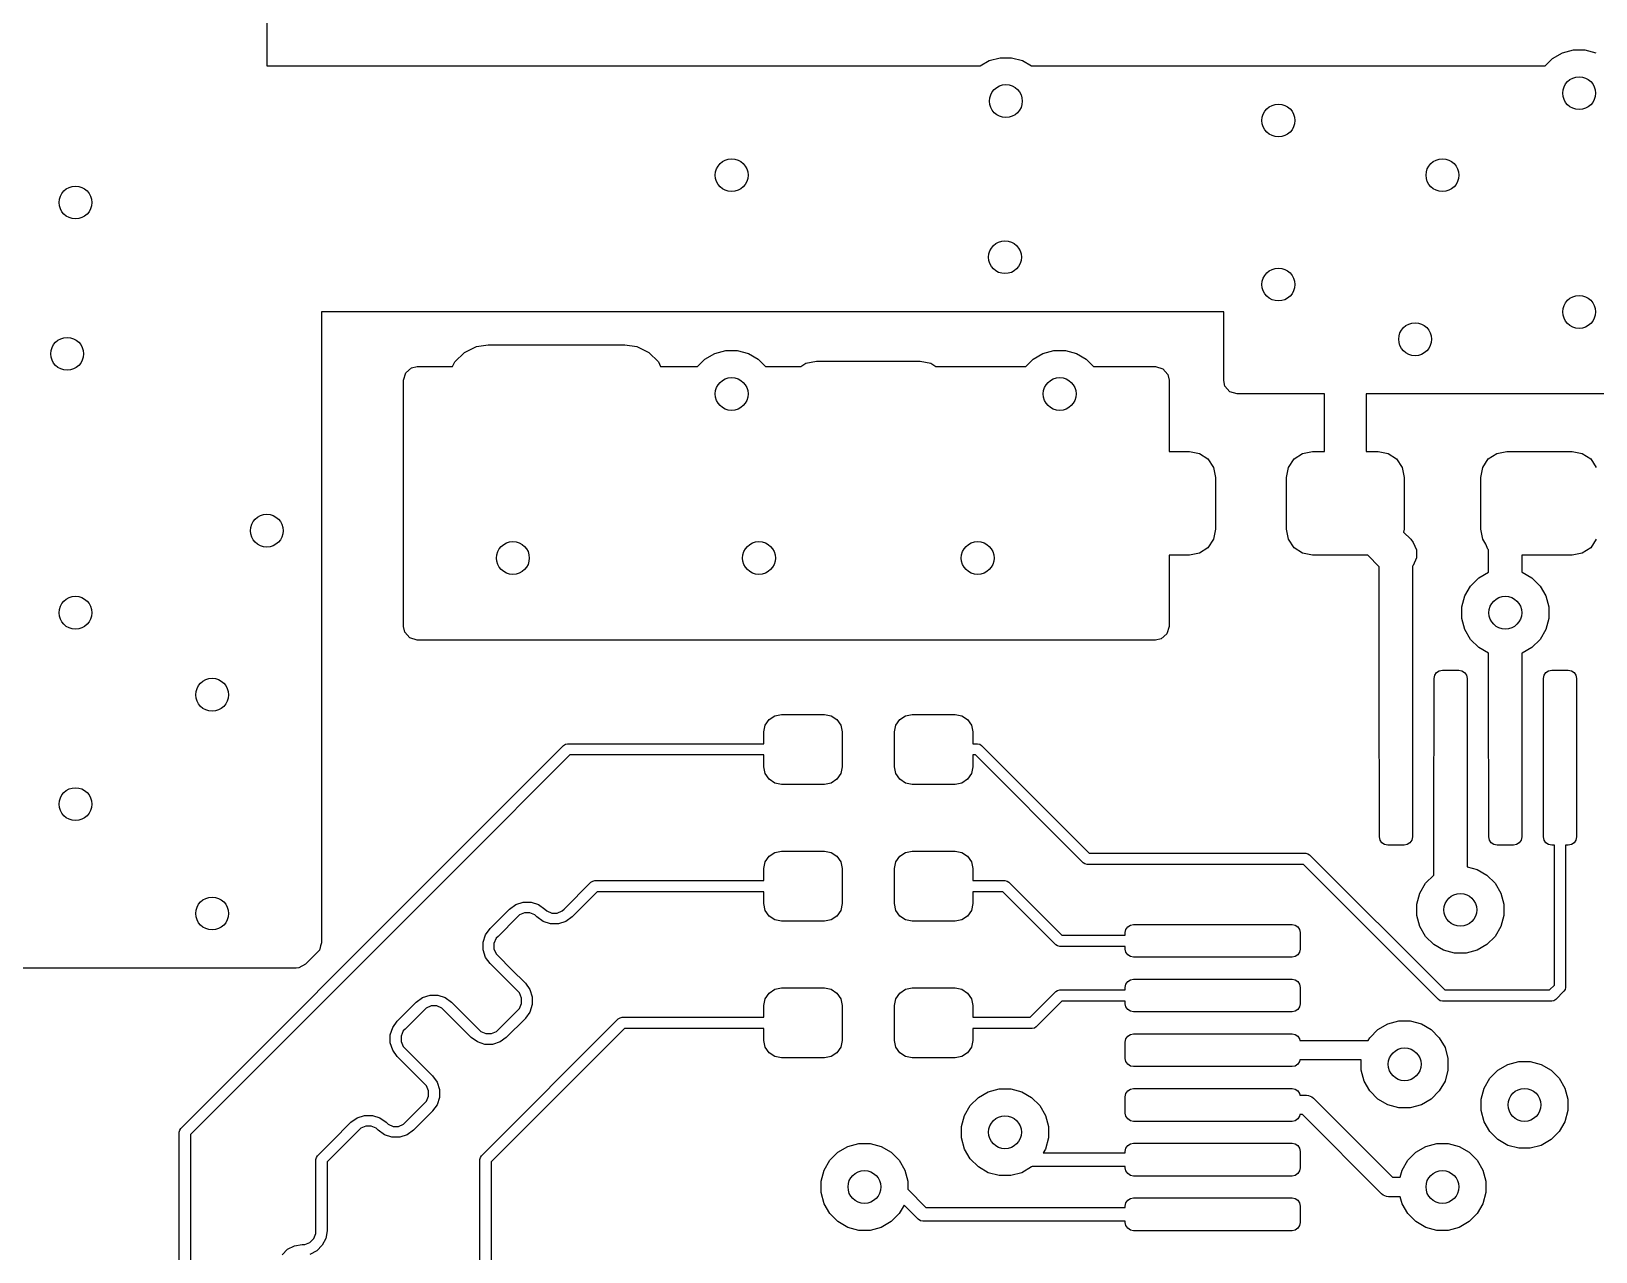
# Model space of a CAD drawing. Extents: x 0.98 to 8.13, y -3.46 to -0.83.
# Drawn here: x 4.305 to 4.868, y -1.893 to -1.454 of the extents above; entities that cross this region are included whole.
import ezdxf

# ---------------------------------------------------------------- set-up
doc = ezdxf.new("R2010")
doc.units = 0
doc.header["$MEASUREMENT"] = 0
doc.layers.add('BLACK', color=7, linetype='CONTINUOUS')

msp = doc.modelspace()

# ---------------------------------------------------------------- linework, layer by layer
at = {"layer": 'BLACK', "linetype": 'CONTINUOUS'}
for p, q in [((4.38976, -1.4222), (4.38976, -1.46654)), ((4.64981, -1.46468), (4.65378, -1.46361)), ((4.65378, -1.46361), (4.65789, -1.46361)), ((4.65789, -1.46361), (4.66186, -1.46468)), ((4.84997, -1.46654), (4.85262, -1.46388)), ((4.85262, -1.46388), (4.85618, -1.46183)), ((4.85618, -1.46183), (4.86015, -1.46076)), ((4.86015, -1.46076), (4.86426, -1.46076)), ((4.86426, -1.46076), (4.86823, -1.46183)), ((4.38976, -1.46654), (4.64659, -1.46654)), ((4.64659, -1.46654), (4.64981, -1.46468)), ((4.66186, -1.46468), (4.66508, -1.46654)), ((4.66508, -1.46654), (4.84997, -1.46654)), ((4.73425, -1.55512), (4.40945, -1.55512)), ((4.40945, -1.55512), (4.40945, -1.78216)), ((4.73425, -1.57976), (4.73425, -1.55512)), ((4.45747, -1.57311), (4.46091, -1.56968)), ((4.46091, -1.56968), (4.46528, -1.56754)), ((4.46528, -1.56754), (4.46949, -1.56693)), ((4.46949, -1.56693), (4.5187, -1.56693)), ((4.5187, -1.56693), (4.52291, -1.56754)), ((4.52291, -1.56754), (4.52728, -1.56968)), ((4.52728, -1.56968), (4.53072, -1.57311)), ((4.5475, -1.57215), (4.55106, -1.5701)), ((4.55106, -1.5701), (4.55503, -1.56903)), ((4.55503, -1.56903), (4.55914, -1.56903)), ((4.55914, -1.56903), (4.56311, -1.5701)), ((4.56311, -1.5701), (4.56667, -1.57215)), ((4.66561, -1.57215), (4.66917, -1.5701)), ((4.66917, -1.5701), (4.67314, -1.56903)), ((4.67314, -1.56903), (4.67725, -1.56903)), ((4.67725, -1.56903), (4.68122, -1.5701)), ((4.68122, -1.5701), (4.68478, -1.57215)), ((4.43975, -1.57705), (4.44183, -1.57524)), ((4.44183, -1.57524), (4.44386, -1.5748)), ((4.44386, -1.5748), (4.45665, -1.5748)), ((4.45665, -1.5748), (4.45747, -1.57311)), ((4.53072, -1.57311), (4.53154, -1.5748)), ((4.53154, -1.5748), (4.54485, -1.5748)), ((4.54485, -1.5748), (4.5475, -1.57215)), ((4.56667, -1.57215), (4.56932, -1.5748)), ((4.56932, -1.5748), (4.58201, -1.5748)), ((4.58201, -1.5748), (4.58383, -1.57358)), ((4.58383, -1.57358), (4.5876, -1.57283)), ((4.5876, -1.57283), (4.625, -1.57283)), ((4.625, -1.57283), (4.62877, -1.57358)), ((4.62877, -1.57358), (4.63059, -1.5748)), ((4.63059, -1.5748), (4.66296, -1.5748)), ((4.66296, -1.5748), (4.66561, -1.57215)), ((4.68478, -1.57215), (4.68743, -1.5748)), ((4.68743, -1.5748), (4.70969, -1.5748)), ((4.70969, -1.5748), (4.71232, -1.57558)), ((4.71232, -1.57558), (4.71413, -1.57766)), ((4.43898, -1.57969), (4.43975, -1.57705)), ((4.43898, -1.66835), (4.43898, -1.57969)), ((4.71413, -1.57766), (4.71457, -1.57969)), ((4.71457, -1.57969), (4.71457, -1.60531)), ((4.73469, -1.58179), (4.73425, -1.57976)), ((4.73649, -1.58387), (4.73469, -1.58179)), ((4.73913, -1.58465), (4.73649, -1.58387)), ((4.77055, -1.58465), (4.73913, -1.58465)), ((4.77055, -1.60531), (4.77055, -1.58465)), ((4.91638, -1.58465), (4.78555, -1.58465)), ((4.78555, -1.58465), (4.78555, -1.60531)), ((4.71457, -1.60531), (4.72195, -1.60531)), ((4.72195, -1.60531), (4.72553, -1.60603)), ((4.72553, -1.60603), (4.72856, -1.60805)), ((4.72856, -1.60805), (4.73059, -1.61109)), ((4.7576, -1.61109), (4.75963, -1.60805)), ((4.75963, -1.60805), (4.76266, -1.60603)), ((4.76266, -1.60603), (4.76624, -1.60531)), ((4.76624, -1.60531), (4.77055, -1.60531)), ((4.78555, -1.60531), (4.78986, -1.60531)), ((4.78986, -1.60531), (4.79344, -1.60603)), ((4.79344, -1.60603), (4.79647, -1.60805)), ((4.79647, -1.60805), (4.7985, -1.61109)), ((4.82748, -1.61109), (4.82951, -1.60805)), ((4.82951, -1.60805), (4.83254, -1.60603)), ((4.83254, -1.60603), (4.83612, -1.60531)), ((4.83612, -1.60531), (4.85974, -1.60531)), ((4.85974, -1.60531), (4.86332, -1.60603)), ((4.86332, -1.60603), (4.86636, -1.60805)), ((4.86636, -1.60805), (4.86838, -1.61109)), ((4.73059, -1.61109), (4.7313, -1.61467)), ((4.7313, -1.61467), (4.7313, -1.63337)), ((4.75689, -1.61467), (4.7576, -1.61109)), ((4.75689, -1.63337), (4.75689, -1.61467)), ((4.7985, -1.61109), (4.79921, -1.61467)), ((4.79921, -1.61467), (4.79921, -1.63337)), ((4.82677, -1.61467), (4.82748, -1.61109)), ((4.82677, -1.63337), (4.82677, -1.61467)), ((4.73059, -1.63694), (4.72856, -1.63998)), ((4.7313, -1.63337), (4.73059, -1.63694)), ((4.7576, -1.63694), (4.75689, -1.63337)), ((4.75963, -1.63998), (4.7576, -1.63694)), ((4.79921, -1.63337), (4.79901, -1.63437)), ((4.79901, -1.63437), (4.80156, -1.63692)), ((4.80156, -1.63692), (4.8025, -1.63806)), ((4.8025, -1.63806), (4.80362, -1.64076)), ((4.82748, -1.63694), (4.82677, -1.63337)), ((4.82865, -1.63869), (4.82748, -1.63694)), ((4.82939, -1.64049), (4.82865, -1.63869)), ((4.86838, -1.63694), (4.86636, -1.63998)), ((4.72195, -1.64272), (4.71457, -1.64272)), ((4.71457, -1.64272), (4.71457, -1.66835)), ((4.72553, -1.642), (4.72195, -1.64272)), ((4.72856, -1.63998), (4.72553, -1.642)), ((4.76266, -1.642), (4.75963, -1.63998)), ((4.76624, -1.64272), (4.76266, -1.642)), ((4.78615, -1.64272), (4.76624, -1.64272)), ((4.79026, -1.64683), (4.78615, -1.64272)), ((4.80362, -1.64369), (4.8025, -1.64639)), ((4.80362, -1.64076), (4.80362, -1.64369)), ((4.82963, -1.64072), (4.82939, -1.64049)), ((4.82963, -1.64883), (4.82963, -1.64072)), ((4.85974, -1.64272), (4.84163, -1.64272)), ((4.84163, -1.64272), (4.84163, -1.64883)), ((4.86332, -1.642), (4.85974, -1.64272)), ((4.86636, -1.63998), (4.86332, -1.642)), ((4.79026, -1.71555), (4.79026, -1.64683)), ((4.8025, -1.64639), (4.80226, -1.64663)), ((4.80226, -1.64663), (4.80226, -1.71555)), ((4.82604, -1.65089), (4.8296, -1.64884)), ((4.8296, -1.64884), (4.82963, -1.64883)), ((4.84163, -1.64883), (4.84166, -1.64884)), ((4.84166, -1.64884), (4.84522, -1.65089)), ((4.82108, -1.65736), (4.82314, -1.6538)), ((4.82314, -1.6538), (4.82604, -1.65089)), ((4.84522, -1.65089), (4.84812, -1.6538)), ((4.84812, -1.6538), (4.85018, -1.65736)), ((4.82002, -1.66133), (4.82108, -1.65736)), ((4.82002, -1.66544), (4.82002, -1.66133)), ((4.85018, -1.65736), (4.85124, -1.66133)), ((4.85124, -1.66133), (4.85124, -1.66544)), ((4.82108, -1.66941), (4.82002, -1.66544)), ((4.85124, -1.66544), (4.85018, -1.66941)), ((4.43942, -1.67037), (4.43898, -1.66835)), ((4.44122, -1.67245), (4.43942, -1.67037)), ((4.44386, -1.67323), (4.44122, -1.67245)), ((4.71379, -1.67099), (4.71171, -1.67279)), ((4.71457, -1.66835), (4.71379, -1.67099)), ((4.82314, -1.67297), (4.82108, -1.66941)), ((4.85018, -1.66941), (4.84812, -1.67297)), ((4.70969, -1.67323), (4.44386, -1.67323)), ((4.71171, -1.67279), (4.70969, -1.67323)), ((4.82604, -1.67588), (4.82314, -1.67297)), ((4.8296, -1.67794), (4.82604, -1.67588)), ((4.82963, -1.67794), (4.8296, -1.67794)), ((4.82963, -1.71555), (4.82963, -1.67794)), ((4.84166, -1.67794), (4.84163, -1.67794)), ((4.84163, -1.67794), (4.84163, -1.71555)), ((4.84522, -1.67588), (4.84166, -1.67794)), ((4.84812, -1.67297), (4.84522, -1.67588)), ((4.81004, -1.68701), (4.81026, -1.68588)), ((4.81004, -1.71459), (4.81004, -1.68701)), ((4.81026, -1.68588), (4.8109, -1.68492)), ((4.8109, -1.68492), (4.81186, -1.68428)), ((4.81186, -1.68428), (4.81299, -1.68406)), ((4.81299, -1.68406), (4.8189, -1.68406)), ((4.8189, -1.68406), (4.82003, -1.68428)), ((4.82003, -1.68428), (4.82099, -1.68492)), ((4.82099, -1.68492), (4.82163, -1.68588)), ((4.82163, -1.68588), (4.82185, -1.68701)), ((4.82185, -1.68701), (4.82185, -1.71459)), ((4.84941, -1.68701), (4.84963, -1.68588)), ((4.84941, -1.74409), (4.84941, -1.68701)), ((4.84963, -1.68588), (4.85027, -1.68492)), ((4.85027, -1.68492), (4.85123, -1.68428)), ((4.85123, -1.68428), (4.85236, -1.68406)), ((4.85236, -1.68406), (4.85827, -1.68406)), ((4.85827, -1.68406), (4.8594, -1.68428)), ((4.8594, -1.68428), (4.86036, -1.68492)), ((4.86036, -1.68492), (4.861, -1.68588)), ((4.861, -1.68588), (4.86122, -1.68701)), ((4.86122, -1.68701), (4.86122, -1.74409)), ((4.57055, -1.70185), (4.57259, -1.70048)), ((4.57259, -1.70048), (4.575, -1.7)), ((4.575, -1.7), (4.59055, -1.7)), ((4.59055, -1.7), (4.59296, -1.70048)), ((4.59296, -1.70048), (4.59501, -1.70185)), ((4.61759, -1.70185), (4.61964, -1.70048)), ((4.61964, -1.70048), (4.62205, -1.7)), ((4.62205, -1.7), (4.6376, -1.7)), ((4.6376, -1.7), (4.64001, -1.70048)), ((4.64001, -1.70048), (4.64205, -1.70185)), ((4.5687, -1.7063), (4.56918, -1.70389)), ((4.5687, -1.7106), (4.5687, -1.7063)), ((4.56918, -1.70389), (4.57055, -1.70185)), ((4.59501, -1.70185), (4.59637, -1.70389)), ((4.59637, -1.70389), (4.59685, -1.7063)), ((4.59685, -1.7063), (4.59685, -1.7189)), ((4.61575, -1.7063), (4.61623, -1.70389)), ((4.61575, -1.7189), (4.61575, -1.7063)), ((4.61623, -1.70389), (4.61759, -1.70185)), ((4.64205, -1.70185), (4.64342, -1.70389)), ((4.64342, -1.70389), (4.6439, -1.7063)), ((4.6439, -1.7063), (4.6439, -1.7106)), ((4.45725, -1.75055), (4.49662, -1.71118)), ((4.49662, -1.71118), (4.49727, -1.71075)), ((4.49727, -1.71075), (4.49803, -1.7106)), ((4.49803, -1.7106), (4.5687, -1.7106)), ((4.6439, -1.7106), (4.64567, -1.7106)), ((4.64567, -1.7106), (4.64643, -1.71075)), ((4.64643, -1.71075), (4.64708, -1.71118)), ((4.64708, -1.71118), (4.68587, -1.74997)), ((4.49886, -1.7146), (4.46008, -1.75338)), ((4.5687, -1.7146), (4.49886, -1.7146)), ((4.5687, -1.7189), (4.5687, -1.7146)), ((4.64484, -1.7146), (4.6439, -1.7146)), ((4.6439, -1.7146), (4.6439, -1.7189)), ((4.68363, -1.75338), (4.64484, -1.7146)), ((4.79035, -1.71651), (4.79026, -1.71555)), ((4.79035, -1.74409), (4.79035, -1.71651)), ((4.80226, -1.71555), (4.80217, -1.71651)), ((4.80217, -1.71651), (4.80217, -1.74409)), ((4.80994, -1.71555), (4.81004, -1.71459)), ((4.80994, -1.75779), (4.80994, -1.71555)), ((4.82185, -1.71459), (4.82194, -1.71555)), ((4.82194, -1.71555), (4.82194, -1.75484)), ((4.82972, -1.71651), (4.82963, -1.71555)), ((4.82972, -1.74409), (4.82972, -1.71651)), ((4.84163, -1.71555), (4.84154, -1.71651)), ((4.84154, -1.71651), (4.84154, -1.74409)), ((4.56918, -1.72131), (4.5687, -1.7189)), ((4.57055, -1.72335), (4.56918, -1.72131)), ((4.57259, -1.72472), (4.57055, -1.72335)), ((4.59501, -1.72335), (4.59296, -1.72472)), ((4.59637, -1.72131), (4.59501, -1.72335)), ((4.59685, -1.7189), (4.59637, -1.72131)), ((4.61623, -1.72131), (4.61575, -1.7189)), ((4.61759, -1.72335), (4.61623, -1.72131)), ((4.61964, -1.72472), (4.61759, -1.72335)), ((4.64205, -1.72335), (4.64001, -1.72472)), ((4.64342, -1.72131), (4.64205, -1.72335)), ((4.6439, -1.7189), (4.64342, -1.72131)), ((4.575, -1.7252), (4.57259, -1.72472)), ((4.59055, -1.7252), (4.575, -1.7252)), ((4.59296, -1.72472), (4.59055, -1.7252)), ((4.62205, -1.7252), (4.61964, -1.72472)), ((4.6376, -1.7252), (4.62205, -1.7252)), ((4.64001, -1.72472), (4.6376, -1.7252)), ((4.79058, -1.74522), (4.79035, -1.74409)), ((4.79122, -1.74618), (4.79058, -1.74522)), ((4.80194, -1.74522), (4.8013, -1.74618)), ((4.80217, -1.74409), (4.80194, -1.74522)), ((4.82995, -1.74522), (4.82972, -1.74409)), ((4.83059, -1.74618), (4.82995, -1.74522)), ((4.84131, -1.74522), (4.84067, -1.74618)), ((4.84154, -1.74409), (4.84131, -1.74522)), ((4.84963, -1.74522), (4.84941, -1.74409)), ((4.85027, -1.74618), (4.84963, -1.74522)), ((4.861, -1.74522), (4.86036, -1.74618)), ((4.86122, -1.74409), (4.861, -1.74522)), ((4.35882, -1.84898), (4.45725, -1.75055)), ((4.56918, -1.7531), (4.57055, -1.75106)), ((4.57055, -1.75106), (4.57259, -1.74969)), ((4.57259, -1.74969), (4.575, -1.74921)), ((4.575, -1.74921), (4.59055, -1.74921)), ((4.59055, -1.74921), (4.59296, -1.74969)), ((4.59296, -1.74969), (4.59501, -1.75106)), ((4.59501, -1.75106), (4.59637, -1.7531)), ((4.61623, -1.7531), (4.61759, -1.75106)), ((4.61759, -1.75106), (4.61964, -1.74969)), ((4.61964, -1.74969), (4.62205, -1.74921)), ((4.62205, -1.74921), (4.6376, -1.74921)), ((4.6376, -1.74921), (4.64001, -1.74969)), ((4.64001, -1.74969), (4.64205, -1.75106)), ((4.64205, -1.75106), (4.64342, -1.7531)), ((4.68587, -1.74997), (4.76378, -1.74997)), ((4.76378, -1.74997), (4.76454, -1.75012)), ((4.76454, -1.75012), (4.76519, -1.75055)), ((4.76519, -1.75055), (4.81382, -1.79918)), ((4.79218, -1.74682), (4.79122, -1.74618)), ((4.79331, -1.74705), (4.79218, -1.74682)), ((4.79921, -1.74705), (4.79331, -1.74705)), ((4.80034, -1.74682), (4.79921, -1.74705)), ((4.8013, -1.74618), (4.80034, -1.74682)), ((4.83155, -1.74682), (4.83059, -1.74618)), ((4.83268, -1.74705), (4.83155, -1.74682)), ((4.83858, -1.74705), (4.83268, -1.74705)), ((4.83971, -1.74682), (4.83858, -1.74705)), ((4.84067, -1.74618), (4.83971, -1.74682)), ((4.85123, -1.74682), (4.85027, -1.74618)), ((4.85236, -1.74705), (4.85123, -1.74682)), ((4.85331, -1.74705), (4.85236, -1.74705)), ((4.85331, -1.7974), (4.85331, -1.74705)), ((4.85827, -1.74705), (4.85731, -1.74705)), ((4.85731, -1.74705), (4.85731, -1.79823)), ((4.8594, -1.74682), (4.85827, -1.74705)), ((4.86036, -1.74618), (4.8594, -1.74682)), ((4.46008, -1.75338), (4.36224, -1.85122)), ((4.5687, -1.75551), (4.56918, -1.7531)), ((4.5687, -1.75981), (4.5687, -1.75551)), ((4.59637, -1.7531), (4.59685, -1.75551)), ((4.59685, -1.75551), (4.59685, -1.76811)), ((4.61575, -1.75551), (4.61623, -1.7531)), ((4.61575, -1.76811), (4.61575, -1.75551)), ((4.64342, -1.7531), (4.6439, -1.75551)), ((4.6439, -1.75551), (4.6439, -1.75981)), ((4.68427, -1.75382), (4.68363, -1.75338)), ((4.68504, -1.75397), (4.68427, -1.75382)), ((4.76295, -1.75397), (4.68504, -1.75397)), ((4.81158, -1.8026), (4.76295, -1.75397)), ((4.82194, -1.75484), (4.82547, -1.75579)), ((4.82547, -1.75579), (4.82903, -1.75784)), ((4.49681, -1.77004), (4.50646, -1.7604)), ((4.50646, -1.7604), (4.50711, -1.75996)), ((4.50711, -1.75996), (4.50787, -1.75981)), ((4.50711, -1.75996), (4.50711, -1.75996)), ((4.50787, -1.75981), (4.5687, -1.75981)), ((4.6439, -1.75981), (4.65551, -1.75981)), ((4.65551, -1.75981), (4.65628, -1.75996)), ((4.65628, -1.75996), (4.65693, -1.7604)), ((4.65693, -1.7604), (4.67603, -1.7795)), ((4.8049, -1.76431), (4.80695, -1.76075)), ((4.80695, -1.76075), (4.80986, -1.75784)), ((4.80986, -1.75784), (4.80994, -1.75779)), ((4.82903, -1.75784), (4.83194, -1.76075)), ((4.83194, -1.76075), (4.834, -1.76431)), ((4.47717, -1.77004), (4.47943, -1.7684)), ((4.47943, -1.7684), (4.48209, -1.76753)), ((4.48209, -1.76753), (4.48489, -1.76753)), ((4.48489, -1.76753), (4.48755, -1.7684)), ((4.48755, -1.7684), (4.48982, -1.77004)), ((4.5087, -1.76381), (4.49964, -1.77287)), ((4.5687, -1.76381), (4.5087, -1.76381)), ((4.5687, -1.76811), (4.5687, -1.76381)), ((4.56918, -1.77052), (4.5687, -1.76811)), ((4.59685, -1.76811), (4.59637, -1.77052)), ((4.61623, -1.77052), (4.61575, -1.76811)), ((4.6439, -1.76811), (4.64342, -1.77052)), ((4.65468, -1.76381), (4.6439, -1.76381)), ((4.6439, -1.76381), (4.6439, -1.76811)), ((4.67378, -1.78291), (4.65468, -1.76381)), ((4.80383, -1.76828), (4.8049, -1.76431)), ((4.80383, -1.77239), (4.80383, -1.76828)), ((4.834, -1.76431), (4.83506, -1.76828)), ((4.83506, -1.76828), (4.83506, -1.77239)), ((4.47016, -1.77705), (4.47717, -1.77004)), ((4.48, -1.77287), (4.47299, -1.77988)), ((4.47717, -1.77004), (4.47717, -1.77004)), ((4.48069, -1.77218), (4.48, -1.77287)), ((4.48, -1.77287), (4.48, -1.77287)), ((4.48251, -1.77142), (4.48069, -1.77218)), ((4.48448, -1.77142), (4.48251, -1.77142)), ((4.48629, -1.77218), (4.48448, -1.77142)), ((4.48699, -1.77287), (4.48629, -1.77218)), ((4.48925, -1.77452), (4.48699, -1.77287)), ((4.48699, -1.77287), (4.48699, -1.77287)), ((4.48982, -1.77004), (4.48982, -1.77004)), ((4.48982, -1.77004), (4.49051, -1.77074)), ((4.49051, -1.77074), (4.49233, -1.77149)), ((4.49233, -1.77149), (4.4943, -1.77149)), ((4.4943, -1.77149), (4.49612, -1.77074)), ((4.49612, -1.77074), (4.49681, -1.77004)), ((4.49681, -1.77004), (4.49681, -1.77004)), ((4.49964, -1.77287), (4.49738, -1.77452)), ((4.49964, -1.77287), (4.49964, -1.77287)), ((4.57055, -1.77256), (4.56918, -1.77052)), ((4.57259, -1.77393), (4.57055, -1.77256)), ((4.575, -1.77441), (4.57259, -1.77393)), ((4.59296, -1.77393), (4.59055, -1.77441)), ((4.59501, -1.77256), (4.59296, -1.77393)), ((4.59637, -1.77052), (4.59501, -1.77256)), ((4.61759, -1.77256), (4.61623, -1.77052)), ((4.61964, -1.77393), (4.61759, -1.77256)), ((4.62205, -1.77441), (4.61964, -1.77393)), ((4.64001, -1.77393), (4.6376, -1.77441)), ((4.64205, -1.77256), (4.64001, -1.77393)), ((4.64342, -1.77052), (4.64205, -1.77256)), ((4.8049, -1.77636), (4.80383, -1.77239)), ((4.83506, -1.77239), (4.834, -1.77636)), ((4.46765, -1.78198), (4.46851, -1.77932)), ((4.46851, -1.77932), (4.47016, -1.77705)), ((4.47016, -1.77705), (4.47016, -1.77705)), ((4.47016, -1.77705), (4.47016, -1.77705)), ((4.47016, -1.77705), (4.47016, -1.77705)), ((4.49192, -1.77538), (4.48925, -1.77452)), ((4.49471, -1.77538), (4.49192, -1.77538)), ((4.49738, -1.77452), (4.49471, -1.77538)), ((4.59055, -1.77441), (4.575, -1.77441)), ((4.6376, -1.77441), (4.62205, -1.77441)), ((4.67603, -1.7795), (4.69882, -1.7795)), ((4.69882, -1.77854), (4.69904, -1.77741)), ((4.69882, -1.7795), (4.69882, -1.77854)), ((4.69904, -1.77741), (4.69968, -1.77646)), ((4.69968, -1.77646), (4.70064, -1.77582)), ((4.70064, -1.77582), (4.70177, -1.77559)), ((4.70177, -1.77559), (4.75886, -1.77559)), ((4.75886, -1.77559), (4.75999, -1.77582)), ((4.75999, -1.77582), (4.76095, -1.77646)), ((4.76095, -1.77646), (4.76159, -1.77741)), ((4.76159, -1.77741), (4.76181, -1.77854)), ((4.76181, -1.77854), (4.76181, -1.78445)), ((4.80695, -1.77992), (4.8049, -1.77636)), ((4.834, -1.77636), (4.83194, -1.77992)), ((4.40867, -1.7848), (4.40802, -1.78561)), ((4.4087, -1.7847), (4.40867, -1.7848)), ((4.40885, -1.7845), (4.4087, -1.7847)), ((4.40911, -1.78332), (4.40885, -1.7845)), ((4.40945, -1.78216), (4.40911, -1.78332)), ((4.46765, -1.78478), (4.46765, -1.78198)), ((4.46851, -1.78744), (4.46765, -1.78478)), ((4.47229, -1.78058), (4.47154, -1.78239)), ((4.47154, -1.78239), (4.47154, -1.78436)), ((4.47154, -1.78436), (4.47229, -1.78618)), ((4.47299, -1.77988), (4.47229, -1.78058)), ((4.47299, -1.77988), (4.47299, -1.77988)), ((4.67443, -1.78334), (4.67378, -1.78291)), ((4.6752, -1.7835), (4.67443, -1.78334)), ((4.69882, -1.7835), (4.6752, -1.7835)), ((4.69882, -1.78445), (4.69882, -1.7835)), ((4.69904, -1.78558), (4.69882, -1.78445)), ((4.76181, -1.78445), (4.76159, -1.78558)), ((4.80986, -1.78283), (4.80695, -1.77992)), ((4.81342, -1.78489), (4.80986, -1.78283)), ((4.81739, -1.78595), (4.81342, -1.78489)), ((4.82547, -1.78489), (4.8215, -1.78595)), ((4.82903, -1.78283), (4.82547, -1.78489)), ((4.83194, -1.77992), (4.82903, -1.78283)), ((4.40372, -1.78991), (4.40131, -1.79123)), ((4.40802, -1.78561), (4.40372, -1.78991)), ((4.47016, -1.7897), (4.46851, -1.78744)), ((4.47507, -1.79462), (4.47016, -1.7897)), ((4.47016, -1.7897), (4.47016, -1.7897)), ((4.47229, -1.78618), (4.47299, -1.78688)), ((4.47299, -1.78688), (4.47299, -1.78688)), ((4.47299, -1.78688), (4.4779, -1.79179)), ((4.69968, -1.78654), (4.69904, -1.78558)), ((4.70064, -1.78718), (4.69968, -1.78654)), ((4.70177, -1.7874), (4.70064, -1.78718)), ((4.75886, -1.7874), (4.70177, -1.7874)), ((4.75999, -1.78718), (4.75886, -1.7874)), ((4.76095, -1.78654), (4.75999, -1.78718)), ((4.76159, -1.78558), (4.76095, -1.78654)), ((4.8215, -1.78595), (4.81739, -1.78595)), ((4.40027, -1.79134), (4.1978, -1.79134)), ((4.40131, -1.79123), (4.40027, -1.79134)), ((4.48, -1.79954), (4.47507, -1.79462)), ((4.47507, -1.79462), (4.47507, -1.79462)), ((4.4779, -1.79179), (4.4779, -1.79179)), ((4.4779, -1.79179), (4.48283, -1.79672)), ((4.69904, -1.7971), (4.69968, -1.79614)), ((4.69968, -1.79614), (4.70064, -1.7955)), ((4.70064, -1.7955), (4.70177, -1.79528)), ((4.70177, -1.79528), (4.75886, -1.79528)), ((4.75886, -1.79528), (4.75999, -1.7955)), ((4.75999, -1.7955), (4.76095, -1.79614)), ((4.76095, -1.79614), (4.76159, -1.7971)), ((4.44358, -1.80356), (4.44585, -1.80191)), ((4.44585, -1.80191), (4.44852, -1.80104)), ((4.44852, -1.80104), (4.45133, -1.80104)), ((4.45133, -1.80104), (4.45399, -1.80191)), ((4.45399, -1.80191), (4.45626, -1.80356)), ((4.4807, -1.80024), (4.48, -1.79954)), ((4.48, -1.79954), (4.48, -1.79954)), ((4.48145, -1.80207), (4.4807, -1.80024)), ((4.48145, -1.80405), (4.48145, -1.80207)), ((4.48283, -1.79672), (4.48283, -1.79672)), ((4.48283, -1.79672), (4.48283, -1.79672)), ((4.48283, -1.79672), (4.48283, -1.79672)), ((4.48283, -1.79672), (4.48448, -1.79899)), ((4.48448, -1.79899), (4.48534, -1.80166)), ((4.48534, -1.80166), (4.48534, -1.80446)), ((4.56918, -1.80231), (4.57055, -1.80027)), ((4.57055, -1.80027), (4.57259, -1.7989)), ((4.57259, -1.7989), (4.575, -1.79843)), ((4.575, -1.79843), (4.59055, -1.79843)), ((4.59055, -1.79843), (4.59296, -1.7989)), ((4.59296, -1.7989), (4.59501, -1.80027)), ((4.59501, -1.80027), (4.59637, -1.80231)), ((4.61623, -1.80231), (4.61759, -1.80027)), ((4.61759, -1.80027), (4.61964, -1.7989)), ((4.61964, -1.7989), (4.62205, -1.79843)), ((4.62205, -1.79843), (4.6376, -1.79843)), ((4.6376, -1.79843), (4.64001, -1.7989)), ((4.64001, -1.7989), (4.64205, -1.80027)), ((4.64205, -1.80027), (4.64342, -1.80231)), ((4.66453, -1.80902), (4.67378, -1.79977)), ((4.67378, -1.79977), (4.67443, -1.79933)), ((4.67443, -1.79933), (4.6752, -1.79918)), ((4.67443, -1.79933), (4.67443, -1.79933)), ((4.6752, -1.79918), (4.69882, -1.79918)), ((4.69882, -1.79823), (4.69904, -1.7971)), ((4.69882, -1.79918), (4.69882, -1.79823)), ((4.76159, -1.7971), (4.76181, -1.79823)), ((4.76181, -1.79823), (4.76181, -1.80413)), ((4.81382, -1.79918), (4.85153, -1.79918)), ((4.85153, -1.79918), (4.85331, -1.7974)), ((4.85673, -1.79964), (4.85378, -1.8026)), ((4.85716, -1.79899), (4.85673, -1.79964)), ((4.85731, -1.79823), (4.85716, -1.79899)), ((4.43673, -1.8104), (4.44358, -1.80356)), ((4.44641, -1.80639), (4.43956, -1.81323)), ((4.44358, -1.80356), (4.44358, -1.80356)), ((4.44711, -1.80569), (4.44641, -1.80639)), ((4.44641, -1.80639), (4.44641, -1.80639)), ((4.44893, -1.80493), (4.44711, -1.80569)), ((4.45091, -1.80493), (4.44893, -1.80493)), ((4.45274, -1.80569), (4.45091, -1.80493)), ((4.45344, -1.80639), (4.45274, -1.80569)), ((4.45837, -1.81132), (4.45344, -1.80639)), ((4.45344, -1.80639), (4.45344, -1.80639)), ((4.45626, -1.80356), (4.45627, -1.80356)), ((4.45627, -1.80356), (4.4612, -1.80849)), ((4.47316, -1.81342), (4.48, -1.80658)), ((4.48, -1.80657), (4.4807, -1.80588)), ((4.48, -1.80658), (4.48, -1.80657)), ((4.48, -1.80658), (4.48, -1.80658)), ((4.48, -1.80658), (4.48, -1.80658)), ((4.4807, -1.80588), (4.48145, -1.80405)), ((4.48448, -1.80713), (4.48286, -1.80936)), ((4.48534, -1.80446), (4.48448, -1.80713)), ((4.5687, -1.80472), (4.56918, -1.80231)), ((4.5687, -1.80902), (4.5687, -1.80472)), ((4.59637, -1.80231), (4.59685, -1.80472)), ((4.59685, -1.80472), (4.59685, -1.81732)), ((4.61575, -1.80472), (4.61623, -1.80231)), ((4.61575, -1.81732), (4.61575, -1.80472)), ((4.64342, -1.80231), (4.6439, -1.80472)), ((4.6439, -1.80472), (4.6439, -1.80902)), ((4.67603, -1.80318), (4.66677, -1.81244)), ((4.69882, -1.80318), (4.67603, -1.80318)), ((4.69882, -1.80413), (4.69882, -1.80318)), ((4.69904, -1.80526), (4.69882, -1.80413)), ((4.69968, -1.80622), (4.69904, -1.80526)), ((4.70064, -1.80686), (4.69968, -1.80622)), ((4.70177, -1.80709), (4.70064, -1.80686)), ((4.75886, -1.80709), (4.70177, -1.80709)), ((4.75999, -1.80686), (4.75886, -1.80709)), ((4.76095, -1.80622), (4.75999, -1.80686)), ((4.76159, -1.80526), (4.76095, -1.80622)), ((4.76181, -1.80413), (4.76159, -1.80526)), ((4.81223, -1.80303), (4.81158, -1.8026)), ((4.81299, -1.80318), (4.81223, -1.80303)), ((4.85236, -1.80318), (4.81299, -1.80318)), ((4.85313, -1.80303), (4.85236, -1.80318)), ((4.85378, -1.8026), (4.85313, -1.80303)), ((4.43422, -1.81534), (4.43508, -1.81268)), ((4.43508, -1.81268), (4.43673, -1.8104)), ((4.43673, -1.8104), (4.43673, -1.8104)), ((4.43673, -1.8104), (4.43673, -1.8104)), ((4.43673, -1.8104), (4.43673, -1.8104)), ((4.43956, -1.81323), (4.43886, -1.81393)), ((4.43956, -1.81323), (4.43956, -1.81323)), ((4.4633, -1.81625), (4.45837, -1.81132)), ((4.45837, -1.81132), (4.45837, -1.81132)), ((4.4612, -1.80849), (4.4612, -1.80849)), ((4.4612, -1.80849), (4.46612, -1.81342)), ((4.46612, -1.81342), (4.46612, -1.81342)), ((4.46612, -1.81342), (4.46613, -1.81342)), ((4.46613, -1.81342), (4.46613, -1.81342)), ((4.46613, -1.81342), (4.46683, -1.81412)), ((4.46709, -1.85882), (4.5163, -1.80961)), ((4.51854, -1.81302), (4.4705, -1.86106)), ((4.47246, -1.81412), (4.47316, -1.81342)), ((4.48283, -1.8094), (4.47598, -1.81625)), ((4.48286, -1.80936), (4.48283, -1.8094)), ((4.5163, -1.80961), (4.51695, -1.80918)), ((4.51695, -1.80918), (4.51772, -1.80902)), ((4.51772, -1.80902), (4.5687, -1.80902)), ((4.5687, -1.81302), (4.51854, -1.81302)), ((4.5687, -1.81732), (4.5687, -1.81302)), ((4.6439, -1.80902), (4.66453, -1.80902)), ((4.66535, -1.81302), (4.6439, -1.81302)), ((4.6439, -1.81302), (4.6439, -1.81732)), ((4.66612, -1.81287), (4.66535, -1.81302)), ((4.66677, -1.81244), (4.66612, -1.81287)), ((4.78688, -1.81635), (4.78979, -1.81344)), ((4.78979, -1.81344), (4.79335, -1.81138)), ((4.79335, -1.81138), (4.79732, -1.81032)), ((4.79732, -1.81032), (4.80143, -1.81032)), ((4.80143, -1.81032), (4.8054, -1.81138)), ((4.8054, -1.81138), (4.80896, -1.81344)), ((4.80896, -1.81344), (4.81187, -1.81635)), ((4.43422, -1.81815), (4.43422, -1.81534)), ((4.43508, -1.82082), (4.43422, -1.81815)), ((4.43886, -1.81393), (4.43811, -1.81576)), ((4.43811, -1.81576), (4.43811, -1.81774)), ((4.43811, -1.81774), (4.43886, -1.81956)), ((4.46334, -1.81627), (4.4633, -1.81625)), ((4.46557, -1.8179), (4.46334, -1.81627)), ((4.46824, -1.81876), (4.46557, -1.8179)), ((4.46683, -1.81412), (4.46865, -1.81488)), ((4.47104, -1.81877), (4.46824, -1.81876)), ((4.46865, -1.81488), (4.47063, -1.81488)), ((4.47063, -1.81488), (4.47246, -1.81412)), ((4.47371, -1.8179), (4.47104, -1.81877)), ((4.47598, -1.81625), (4.47371, -1.8179)), ((4.47598, -1.81625), (4.47598, -1.81625)), ((4.56918, -1.81973), (4.5687, -1.81732)), ((4.59685, -1.81732), (4.59637, -1.81973)), ((4.61623, -1.81973), (4.61575, -1.81732)), ((4.6439, -1.81732), (4.64342, -1.81973)), ((4.69882, -1.81791), (4.69904, -1.81678)), ((4.69882, -1.82382), (4.69882, -1.81791)), ((4.69904, -1.81678), (4.69968, -1.81583)), ((4.69968, -1.81583), (4.70064, -1.81519)), ((4.70064, -1.81519), (4.70177, -1.81496)), ((4.70177, -1.81496), (4.75886, -1.81496)), ((4.75886, -1.81496), (4.75999, -1.81519)), ((4.75999, -1.81519), (4.76095, -1.81583)), ((4.76095, -1.81583), (4.76159, -1.81678)), ((4.76159, -1.81678), (4.7617, -1.81737)), ((4.7617, -1.81737), (4.78629, -1.81737)), ((4.78629, -1.81737), (4.78688, -1.81635)), ((4.81187, -1.81635), (4.81393, -1.81991)), ((4.43673, -1.82309), (4.43508, -1.82082)), ((4.44166, -1.82802), (4.43673, -1.82309)), ((4.43673, -1.82309), (4.43673, -1.82309)), ((4.43673, -1.82309), (4.43673, -1.82309)), ((4.43673, -1.82309), (4.43673, -1.82309)), ((4.43886, -1.81956), (4.43956, -1.82026)), ((4.43956, -1.82026), (4.43956, -1.82026)), ((4.43956, -1.82026), (4.44449, -1.82519)), ((4.57055, -1.82178), (4.56918, -1.81973)), ((4.57259, -1.82314), (4.57055, -1.82178)), ((4.575, -1.82362), (4.57259, -1.82314)), ((4.59055, -1.82362), (4.575, -1.82362)), ((4.59296, -1.82314), (4.59055, -1.82362)), ((4.59501, -1.82178), (4.59296, -1.82314)), ((4.59637, -1.81973), (4.59501, -1.82178)), ((4.61759, -1.82178), (4.61623, -1.81973)), ((4.61964, -1.82314), (4.61759, -1.82178)), ((4.62205, -1.82362), (4.61964, -1.82314)), ((4.6376, -1.82362), (4.62205, -1.82362)), ((4.64001, -1.82314), (4.6376, -1.82362)), ((4.64205, -1.82178), (4.64001, -1.82314)), ((4.64342, -1.81973), (4.64205, -1.82178)), ((4.69904, -1.82495), (4.69882, -1.82382)), ((4.7617, -1.82437), (4.76159, -1.82495)), ((4.78376, -1.82437), (4.7617, -1.82437)), ((4.78376, -1.82799), (4.78376, -1.82437)), ((4.81393, -1.81991), (4.81499, -1.82388)), ((4.81499, -1.82388), (4.81499, -1.82799)), ((4.44657, -1.83293), (4.44166, -1.82802)), ((4.44166, -1.82802), (4.44166, -1.82802)), ((4.44449, -1.82519), (4.44449, -1.82519)), ((4.44449, -1.82519), (4.4494, -1.83011)), ((4.4494, -1.83011), (4.4494, -1.83011)), ((4.4494, -1.83011), (4.4494, -1.83011)), ((4.4494, -1.83011), (4.4494, -1.83011)), ((4.4494, -1.83011), (4.45105, -1.83237)), ((4.69968, -1.82591), (4.69904, -1.82495)), ((4.70064, -1.82655), (4.69968, -1.82591)), ((4.70177, -1.82677), (4.70064, -1.82655)), ((4.75886, -1.82677), (4.70177, -1.82677)), ((4.75999, -1.82655), (4.75886, -1.82677)), ((4.76095, -1.82591), (4.75999, -1.82655)), ((4.76159, -1.82495), (4.76095, -1.82591)), ((4.78483, -1.83196), (4.78376, -1.82799)), ((4.81499, -1.82799), (4.81393, -1.83196)), ((4.83003, -1.83096), (4.83293, -1.82806)), ((4.83293, -1.82806), (4.83649, -1.826)), ((4.83649, -1.826), (4.84046, -1.82494)), ((4.84046, -1.82494), (4.84458, -1.82494)), ((4.84458, -1.82494), (4.84855, -1.826)), ((4.84855, -1.826), (4.85211, -1.82806)), ((4.85211, -1.82806), (4.85501, -1.83096)), ((4.44727, -1.83363), (4.44657, -1.83293)), ((4.44657, -1.83293), (4.44657, -1.83293)), ((4.44802, -1.83545), (4.44727, -1.83363)), ((4.44802, -1.83741), (4.44802, -1.83545)), ((4.45105, -1.83237), (4.45191, -1.83503)), ((4.45191, -1.83503), (4.45191, -1.83783)), ((4.64593, -1.8379), (4.64949, -1.83584)), ((4.64949, -1.83584), (4.65346, -1.83478)), ((4.65346, -1.83478), (4.65757, -1.83478)), ((4.65757, -1.83478), (4.66154, -1.83584)), ((4.66154, -1.83584), (4.6651, -1.8379)), ((4.69904, -1.83647), (4.69968, -1.83551)), ((4.69968, -1.83551), (4.70064, -1.83487)), ((4.70064, -1.83487), (4.70177, -1.83465)), ((4.70177, -1.83465), (4.75886, -1.83465)), ((4.75886, -1.83465), (4.75999, -1.83487)), ((4.75999, -1.83487), (4.76095, -1.83551)), ((4.76095, -1.83551), (4.76159, -1.83647)), ((4.78688, -1.83552), (4.78483, -1.83196)), ((4.78979, -1.83843), (4.78688, -1.83552)), ((4.81187, -1.83552), (4.80896, -1.83843)), ((4.81393, -1.83196), (4.81187, -1.83552)), ((4.82691, -1.8385), (4.82797, -1.83452)), ((4.82797, -1.83452), (4.83003, -1.83096)), ((4.85501, -1.83096), (4.85707, -1.83452)), ((4.85707, -1.83452), (4.85813, -1.8385)), ((4.43969, -1.84681), (4.44657, -1.83993)), ((4.44657, -1.83993), (4.44727, -1.83923)), ((4.44657, -1.83993), (4.44658, -1.83993)), ((4.44658, -1.83993), (4.44657, -1.83993)), ((4.44658, -1.83993), (4.44658, -1.83993)), ((4.44727, -1.83923), (4.44802, -1.83741)), ((4.45105, -1.84049), (4.44944, -1.8427)), ((4.45191, -1.83783), (4.45105, -1.84049)), ((4.64096, -1.84437), (4.64302, -1.84081)), ((4.64302, -1.84081), (4.64593, -1.8379)), ((4.6651, -1.8379), (4.66801, -1.84081)), ((4.66801, -1.84081), (4.67006, -1.84437)), ((4.69882, -1.8376), (4.69904, -1.83647)), ((4.69882, -1.8435), (4.69882, -1.8376)), ((4.76159, -1.83647), (4.7617, -1.83705)), ((4.7617, -1.83705), (4.76406, -1.83705)), ((4.76406, -1.83705), (4.76474, -1.83712)), ((4.76474, -1.83712), (4.766, -1.83764)), ((4.766, -1.83764), (4.76653, -1.83808)), ((4.76653, -1.83808), (4.79504, -1.86658)), ((4.79335, -1.84048), (4.78979, -1.83843)), ((4.79732, -1.84155), (4.79335, -1.84048)), ((4.80143, -1.84155), (4.79732, -1.84155)), ((4.8054, -1.84048), (4.80143, -1.84155)), ((4.80896, -1.83843), (4.8054, -1.84048)), ((4.82691, -1.84261), (4.82691, -1.8385)), ((4.85813, -1.8385), (4.85813, -1.84261)), ((4.4133, -1.85356), (4.42005, -1.84681)), ((4.42005, -1.84681), (4.42231, -1.84516)), ((4.42005, -1.84681), (4.42005, -1.84681)), ((4.42231, -1.84516), (4.42497, -1.8443)), ((4.42497, -1.8443), (4.42777, -1.8443)), ((4.42777, -1.8443), (4.43044, -1.84516)), ((4.43044, -1.84516), (4.4327, -1.84681)), ((4.4327, -1.84681), (4.4327, -1.84681)), ((4.4327, -1.84681), (4.4327, -1.84681)), ((4.4327, -1.84681), (4.4334, -1.8475)), ((4.439, -1.8475), (4.43969, -1.84681)), ((4.43969, -1.84681), (4.43969, -1.84681)), ((4.4494, -1.84276), (4.44252, -1.84964)), ((4.44944, -1.8427), (4.4494, -1.84276)), ((4.6399, -1.84834), (4.64096, -1.84437)), ((4.67006, -1.84437), (4.67113, -1.84834)), ((4.69904, -1.84463), (4.69882, -1.8435)), ((4.69968, -1.84559), (4.69904, -1.84463)), ((4.70064, -1.84623), (4.69968, -1.84559)), ((4.70177, -1.84646), (4.70064, -1.84623)), ((4.75886, -1.84646), (4.70177, -1.84646)), ((4.75999, -1.84623), (4.75886, -1.84646)), ((4.76095, -1.84559), (4.75999, -1.84623)), ((4.76159, -1.84463), (4.76095, -1.84559)), ((4.7617, -1.84405), (4.76159, -1.84463)), ((4.76261, -1.84405), (4.7617, -1.84405)), ((4.79111, -1.87255), (4.76261, -1.84405)), ((4.82797, -1.84658), (4.82691, -1.84261)), ((4.83003, -1.85014), (4.82797, -1.84658)), ((4.85707, -1.84658), (4.85501, -1.85014)), ((4.85813, -1.84261), (4.85707, -1.84658)), ((4.35824, -1.85039), (4.35839, -1.84963)), ((4.35824, -2.21457), (4.35824, -1.85039)), ((4.35839, -1.84963), (4.35882, -1.84898)), ((4.36224, -1.85122), (4.36224, -2.21457)), ((4.42288, -1.84964), (4.41612, -1.85639)), ((4.42357, -1.84894), (4.42288, -1.84964)), ((4.42288, -1.84964), (4.42288, -1.84964)), ((4.42288, -1.84964), (4.42288, -1.84964)), ((4.42539, -1.84819), (4.42357, -1.84894)), ((4.42736, -1.84819), (4.42539, -1.84819)), ((4.42918, -1.84894), (4.42736, -1.84819)), ((4.42987, -1.84964), (4.42918, -1.84894)), ((4.43214, -1.85128), (4.42987, -1.84964)), ((4.42987, -1.84964), (4.42987, -1.84964)), ((4.42987, -1.84964), (4.42987, -1.84964)), ((4.42987, -1.84964), (4.42987, -1.84964)), ((4.42987, -1.84964), (4.42987, -1.84964)), ((4.4348, -1.85215), (4.43214, -1.85128)), ((4.4334, -1.8475), (4.43521, -1.84826)), ((4.4376, -1.85215), (4.4348, -1.85215)), ((4.43521, -1.84826), (4.43718, -1.84826)), ((4.43718, -1.84826), (4.439, -1.8475)), ((4.44026, -1.85128), (4.4376, -1.85215)), ((4.44252, -1.84964), (4.44026, -1.85128)), ((4.44252, -1.84964), (4.44252, -1.84964)), ((4.6399, -1.85245), (4.6399, -1.84834)), ((4.64096, -1.85642), (4.6399, -1.85245)), ((4.67113, -1.85245), (4.67006, -1.85642)), ((4.67113, -1.84834), (4.67113, -1.85245)), ((4.83293, -1.85304), (4.83003, -1.85014)), ((4.85501, -1.85014), (4.85211, -1.85304)), ((4.40803, -1.85882), (4.4133, -1.85356)), ((4.41612, -1.85639), (4.41145, -1.86106)), ((4.59241, -1.86049), (4.59531, -1.85759)), ((4.59531, -1.85759), (4.59888, -1.85553)), ((4.59888, -1.85553), (4.60285, -1.85447)), ((4.60285, -1.85447), (4.60696, -1.85447)), ((4.60696, -1.85447), (4.61093, -1.85553)), ((4.61093, -1.85553), (4.61449, -1.85759)), ((4.61449, -1.85759), (4.6174, -1.86049)), ((4.64302, -1.85998), (4.64096, -1.85642)), ((4.67006, -1.85642), (4.6693, -1.85774)), ((4.6693, -1.85774), (4.69882, -1.85774)), ((4.69882, -1.85728), (4.69904, -1.85615)), ((4.69882, -1.85774), (4.69882, -1.85728)), ((4.69904, -1.85615), (4.69968, -1.8552)), ((4.69968, -1.8552), (4.70064, -1.85456)), ((4.70064, -1.85456), (4.70177, -1.85433)), ((4.70177, -1.85433), (4.75886, -1.85433)), ((4.75886, -1.85433), (4.75999, -1.85456)), ((4.75999, -1.85456), (4.76095, -1.8552)), ((4.76095, -1.8552), (4.76159, -1.85615)), ((4.76159, -1.85615), (4.76181, -1.85728)), ((4.76181, -1.85728), (4.76181, -1.86319)), ((4.8005, -1.86049), (4.80341, -1.85759)), ((4.80341, -1.85759), (4.80697, -1.85553)), ((4.80697, -1.85553), (4.81094, -1.85447)), ((4.81094, -1.85447), (4.81505, -1.85447)), ((4.81505, -1.85447), (4.81902, -1.85553)), ((4.81902, -1.85553), (4.82258, -1.85759)), ((4.82258, -1.85759), (4.82549, -1.86049)), ((4.83649, -1.8551), (4.83293, -1.85304)), ((4.84046, -1.85616), (4.83649, -1.8551)), ((4.84458, -1.85616), (4.84046, -1.85616)), ((4.84855, -1.8551), (4.84458, -1.85616)), ((4.85211, -1.85304), (4.84855, -1.8551)), ((4.40745, -1.86024), (4.4076, -1.85947)), ((4.40745, -1.88583), (4.40745, -1.86024)), ((4.4076, -1.85947), (4.40803, -1.85882)), ((4.4076, -1.85947), (4.4076, -1.85947)), ((4.41145, -1.86106), (4.41145, -1.88583)), ((4.4665, -1.86024), (4.46666, -1.85947)), ((4.4665, -2.18901), (4.4665, -1.86024)), ((4.46666, -1.85947), (4.46709, -1.85882)), ((4.46666, -1.85947), (4.46666, -1.85947)), ((4.4705, -1.86106), (4.4705, -2.1895)), ((4.58929, -1.86802), (4.59035, -1.86405)), ((4.59035, -1.86405), (4.59241, -1.86049)), ((4.6174, -1.86049), (4.61945, -1.86405)), ((4.61945, -1.86405), (4.62051, -1.86802)), ((4.64593, -1.86289), (4.64302, -1.85998)), ((4.64949, -1.86494), (4.64593, -1.86289)), ((4.6651, -1.86289), (4.66154, -1.86494)), ((4.66527, -1.86272), (4.6651, -1.86289)), ((4.66535, -1.86274), (4.66527, -1.86272)), ((4.69882, -1.86274), (4.66535, -1.86274)), ((4.69882, -1.86319), (4.69882, -1.86274)), ((4.69904, -1.86432), (4.69882, -1.86319)), ((4.76181, -1.86319), (4.76159, -1.86432)), ((4.79777, -1.86658), (4.79844, -1.86405)), ((4.79844, -1.86405), (4.8005, -1.86049)), ((4.82549, -1.86049), (4.82754, -1.86405)), ((4.82754, -1.86405), (4.82861, -1.86802)), ((4.58929, -1.87213), (4.58929, -1.86802)), ((4.62051, -1.86802), (4.62051, -1.87092)), ((4.65346, -1.86601), (4.64949, -1.86494)), ((4.65757, -1.86601), (4.65346, -1.86601)), ((4.66154, -1.86494), (4.65757, -1.86601)), ((4.69968, -1.86528), (4.69904, -1.86432)), ((4.70064, -1.86592), (4.69968, -1.86528)), ((4.70177, -1.86614), (4.70064, -1.86592)), ((4.75886, -1.86614), (4.70177, -1.86614)), ((4.75999, -1.86592), (4.75886, -1.86614)), ((4.76095, -1.86528), (4.75999, -1.86592)), ((4.76159, -1.86432), (4.76095, -1.86528)), ((4.79504, -1.86658), (4.79777, -1.86658)), ((4.82861, -1.86802), (4.82861, -1.87213)), ((4.59035, -1.87611), (4.58929, -1.87213)), ((4.62051, -1.87092), (4.62702, -1.87742)), ((4.69904, -1.87584), (4.69968, -1.87488)), ((4.69968, -1.87488), (4.70064, -1.87424)), ((4.70064, -1.87424), (4.70177, -1.87402)), ((4.70177, -1.87402), (4.75886, -1.87402)), ((4.75886, -1.87402), (4.75999, -1.87424)), ((4.75999, -1.87424), (4.76095, -1.87488)), ((4.76095, -1.87488), (4.76159, -1.87584)), ((4.79164, -1.87299), (4.79111, -1.87255)), ((4.7929, -1.87351), (4.79164, -1.87299)), ((4.79359, -1.87358), (4.7929, -1.87351)), ((4.79777, -1.87358), (4.79359, -1.87358)), ((4.79844, -1.87611), (4.79777, -1.87358)), ((4.82861, -1.87213), (4.82754, -1.87611)), ((4.59241, -1.87967), (4.59035, -1.87611)), ((4.59531, -1.88257), (4.59241, -1.87967)), ((4.6174, -1.87967), (4.61449, -1.88257)), ((4.61915, -1.87662), (4.6174, -1.87967)), ((4.62422, -1.88169), (4.61915, -1.87662)), ((4.62702, -1.87742), (4.69882, -1.87742)), ((4.69882, -1.87697), (4.69904, -1.87584)), ((4.69882, -1.87742), (4.69882, -1.87697)), ((4.76159, -1.87584), (4.76181, -1.87697)), ((4.76181, -1.87697), (4.76181, -1.88287)), ((4.8005, -1.87967), (4.79844, -1.87611)), ((4.80341, -1.88257), (4.8005, -1.87967)), ((4.82549, -1.87967), (4.82258, -1.88257)), ((4.82754, -1.87611), (4.82549, -1.87967)), ((4.40745, -1.88681), (4.40745, -1.88583)), ((4.41145, -1.88583), (4.41101, -1.88859)), ((4.59888, -1.88463), (4.59531, -1.88257)), ((4.60285, -1.88569), (4.59888, -1.88463)), ((4.60696, -1.88569), (4.60285, -1.88569)), ((4.61093, -1.88463), (4.60696, -1.88569)), ((4.61449, -1.88257), (4.61093, -1.88463)), ((4.62503, -1.88223), (4.62422, -1.88169)), ((4.62598, -1.88242), (4.62503, -1.88223)), ((4.62503, -1.88223), (4.62503, -1.88223)), ((4.69882, -1.88242), (4.62598, -1.88242)), ((4.69882, -1.88287), (4.69882, -1.88242)), ((4.69904, -1.884), (4.69882, -1.88287)), ((4.69968, -1.88496), (4.69904, -1.884)), ((4.70064, -1.8856), (4.69968, -1.88496)), ((4.70177, -1.88583), (4.70064, -1.8856)), ((4.75886, -1.88583), (4.70177, -1.88583)), ((4.75999, -1.8856), (4.75886, -1.88583)), ((4.76095, -1.88496), (4.75999, -1.8856)), ((4.76159, -1.884), (4.76095, -1.88496)), ((4.76181, -1.88287), (4.76159, -1.884)), ((4.80697, -1.88463), (4.80341, -1.88257)), ((4.81094, -1.88569), (4.80697, -1.88463)), ((4.81505, -1.88569), (4.81094, -1.88569)), ((4.81902, -1.88463), (4.81505, -1.88569)), ((4.82258, -1.88257), (4.81902, -1.88463)), ((4.39725, -1.89248), (4.39974, -1.89121)), ((4.39974, -1.89121), (4.4025, -1.89077)), ((4.4025, -1.89077), (4.4025, -1.89077)), ((4.4025, -1.89077), (4.4025, -1.89077)), ((4.4025, -1.89077), (4.4025, -1.89077)), ((4.4025, -1.89077), (4.4025, -1.89077)), ((4.4025, -1.89077), (4.4025, -1.89077)), ((4.4025, -1.89077), (4.40349, -1.89077)), ((4.40349, -1.89077), (4.4053, -1.89002)), ((4.4053, -1.89002), (4.4067, -1.88863)), ((4.4067, -1.88863), (4.40745, -1.88681)), ((4.40974, -1.89108), (4.40776, -1.89306)), ((4.41101, -1.88859), (4.40974, -1.89108)), ((4.39527, -1.89446), (4.39725, -1.89248)), ((4.40776, -1.89306), (4.40527, -1.89433))]:
    msp.add_line(p, q, dxfattribs=at)
at = {"layer": 'BLACK'}
for centre in [(4.65583, -1.47923), (4.8622, -1.47638), (4.75394, -1.48622), (4.55709, -1.50591), (4.81299, -1.50591), (4.32087, -1.51575), (4.65551, -1.53543), (4.75394, -1.54528), (4.8622, -1.55512), (4.80315, -1.56496), (4.31787, -1.57021), (4.55709, -1.58465), (4.6752, -1.58465), (4.38976, -1.63386), (4.47835, -1.6437), (4.56693, -1.6437), (4.64567, -1.6437), (4.32087, -1.66339), (4.83563, -1.66339), (4.37008, -1.69291), (4.32087, -1.73228), (4.37008, -1.77165), (4.81945, -1.77034), (4.79938, -1.82593), (4.84252, -1.84055), (4.65551, -1.85039), (4.6049, -1.87008), (4.81299, -1.87008)]:
    msp.add_circle(centre, 0.00591, dxfattribs=at)

doc.saveas('drawing.dxf')
